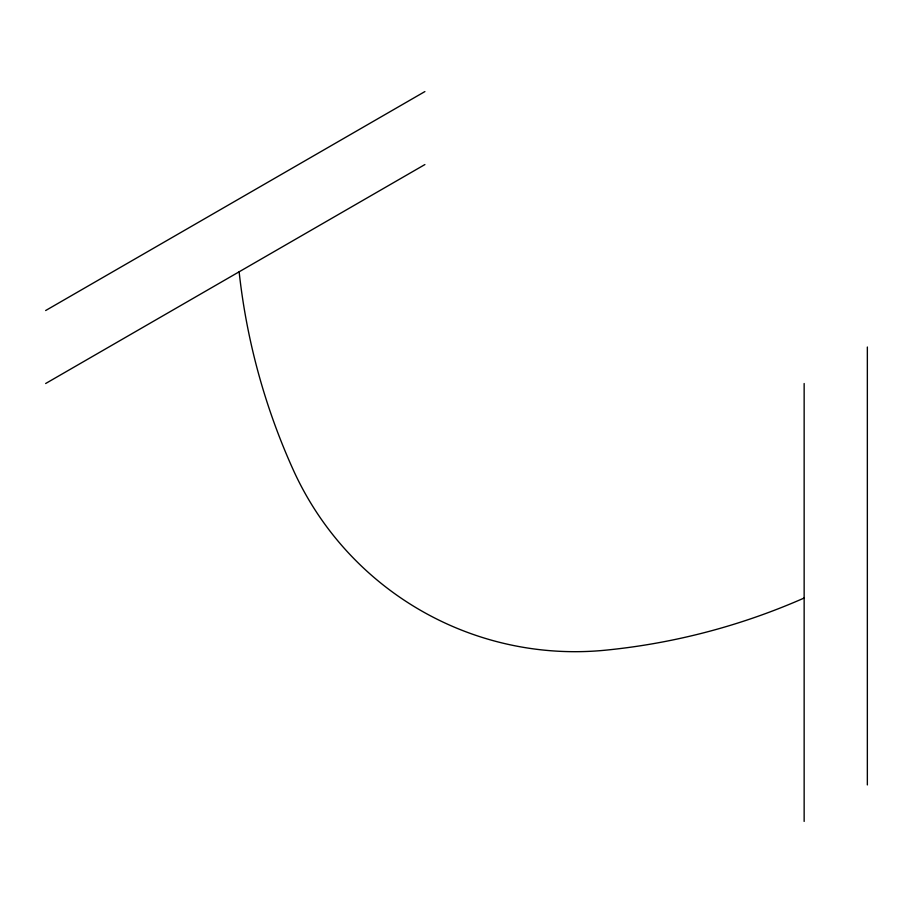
<?xml version="1.0" encoding="UTF-8"?>
<svg xmlns="http://www.w3.org/2000/svg" width="913" height="913" viewBox="0 0 913 913"><rect width="100%" height="100%" fill="white"/><g stroke="black" fill="none" stroke-linecap="round" stroke-linejoin="round"><path stroke-width="1.37" d="M45.65 310.534L424.899 91.574M45.65 383.517L424.899 164.557M867.35 347.02L867.35 784.94M804.148 383.517L804.148 821.426M239.126 271.812A652.213 652.213 0 0 0 293.256 469.887A309.29 309.29 0 0 0 605.536 650.182A652.213 652.213 0 0 0 804.148 598.026"/></g></svg>
